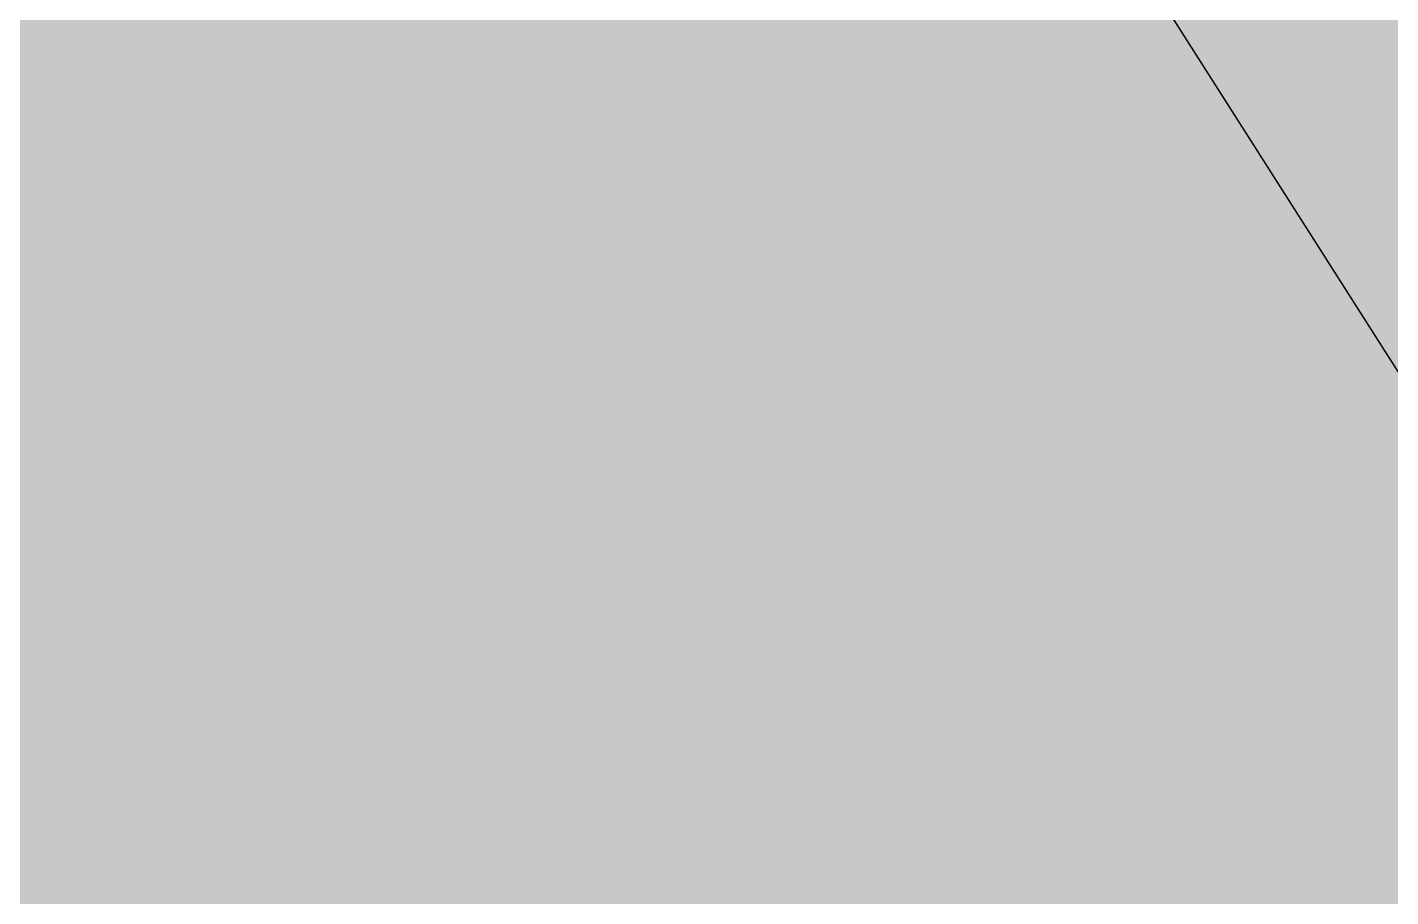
# Model space of a CAD drawing. Extents: x -5280327 to 29700, y -3925683 to 5564800.
# Drawn here: x 17588 to 18201, y 3365 to 3756 of the extents above; entities that cross this region are included whole.
import ezdxf

# ---------------------------------------------------------------- set-up
doc = ezdxf.new("R2010")
doc.units = 0
doc.linetypes.add('6', pattern=[2640.8740234375, 1320.43701171875, -1320.43701171875])
doc.layers.get('0').update_dxf_attribs({"linetype": 'CONTINUOUS'})
doc.layers.add('LOTES', color=7, linetype='CONTINUOUS')

msp = doc.modelspace()

# ---------------------------------------------------------------- linework, layer by layer
at = {"color": 7, "linetype": '6', "const_width": 10343.08203125}
msp.add_lwpolyline([(0, 29405.619140625), (24528.31640625, 0)], dxfattribs=at)
msp.add_lwpolyline([(0, 29405.619140625), (24528.31640625, 0)], dxfattribs=at)
at = {"color": 7}
msp.add_polyline3d([(17635.32080667707, 4495.485551342978, 66061.72660045722), (18499.52261976918, 3138.292577465168, 66061.72660045722), (20519.62247760941, 4766.993808220887, 66061.72660045722), (21709.003034403, 6264.81113406924, 66061.72660045722), (21170.5057180383, 7110.498753735905, 66061.72660045722), (17635.32080667707, 4495.485551342978, 66061.72660045722)], dxfattribs=at)
at = {"layer": 'LOTES', "color": 7}
msp.add_lwpolyline([(18288.333773305643, 3980.3854916419114), (18066.529551464126, 3818.290167306973), (18499.52261976918, 3138.292577465168), (18714.28606423961, 3311.4451495846806), (18288.333773305643, 3980.3854916419114)], dxfattribs=at)
msp.add_polyline3d([(17635.32080667707, 4495.485551342978, 66061.72660045722), (18499.52261976918, 3138.292577465168, 66061.72660045722)], dxfattribs=at)
at = {"layer": 'PUNTOS GEODESICOS', "color": 7, "const_width": 33.25140380859375}
msp.add_lwpolyline([(17914.997996175625, 3302.536770058104), (17931.015276391925, 3330.275604222383), (17936.805969414396, 3329.6644848439555), (17932.153783169775, 3285.5824552730355), (17926.12054803205, 3286.219171255928), (17929.60488834762, 3319.2352167719773), (17929.703293009494, 3317.2628840578964), (17916.21628071557, 3293.456812750789), (17911.9111581533, 3293.911152863036), (17903.626659498947, 3319.4017666104896), (17904.19860168766, 3321.916463077604), (17900.714261369812, 3288.9004174886036), (17894.68102623209, 3289.537133471496), (17899.33321247671, 3333.6191631153674), (17905.123905499182, 3333.0080437369397), (17914.997996175625, 3302.536770058104)], dxfattribs=at)

doc.saveas('drawing.dxf')
